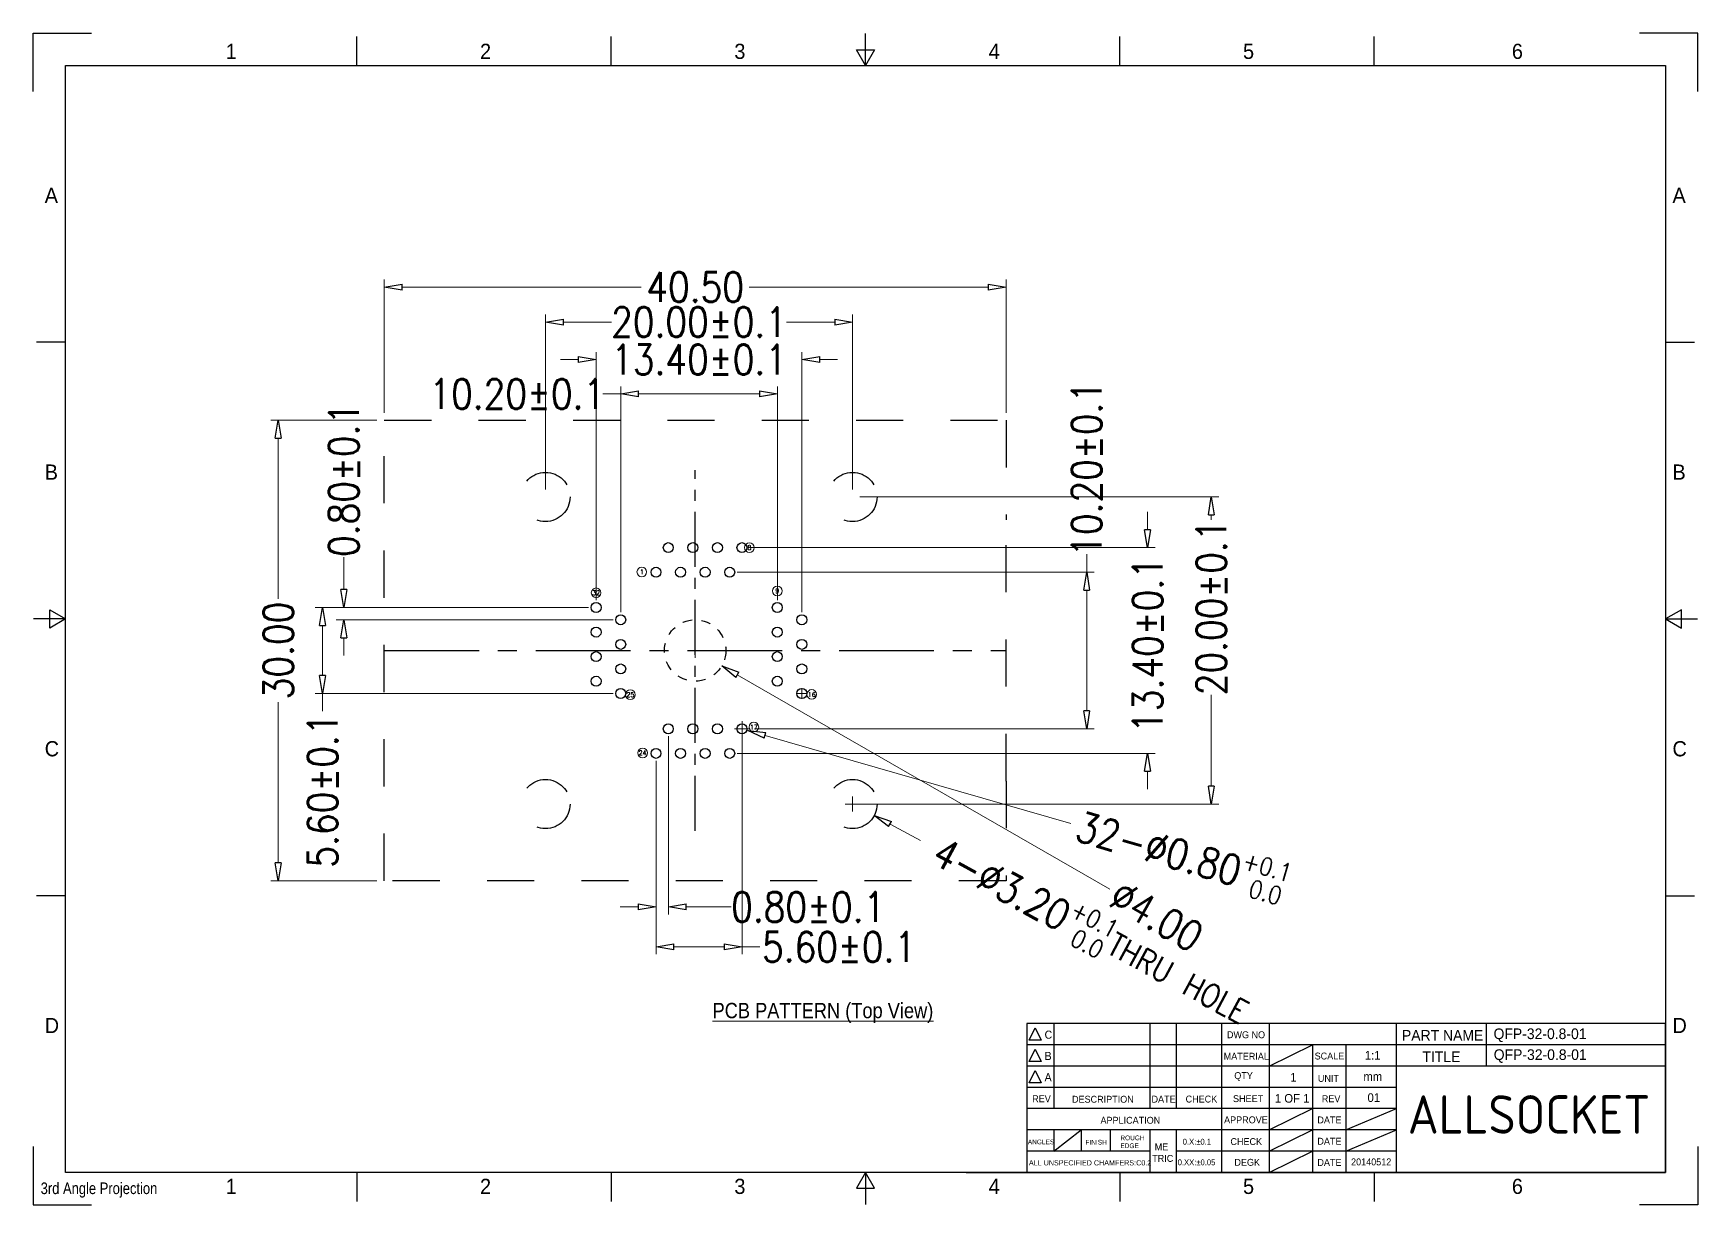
# Model space of a CAD drawing. Header units: millimetres. Extents: x 4095 to 4203, y 71 to 147.
import ezdxf
from ezdxf.enums import TextEntityAlignment as Align

# ---------------------------------------------------------------- set-up
doc = ezdxf.new("R2010")
doc.units = ezdxf.units.MM
doc.header["$LTSCALE"] = 30.734
doc.header["$PDMODE"] = 3
doc.header["$PDSIZE"] = 8
doc.linetypes.add('CENTER', pattern=[0.6, 0.375, -0.075, 0.075, -0.075])
doc.linetypes.add('DASHED', pattern=[0.2, 0.1, -0.1])
doc.layers.get('0').update_dxf_attribs({"linetype": 'CONTINUOUS'})
doc.layers.get('Defpoints').update_dxf_attribs({"linetype": 'CONTINUOUS'})
doc.layers.add('DIM', color=3, linetype='CONTINUOUS')
doc.layers.add('TuKuang', color=7, linetype='CONTINUOUS')
doc.layers.add('from', color=7, linetype='CONTINUOUS', lineweight=13)
doc.styles.add('1', font='romans.shx', dxfattribs={"height": 2.5})
doc.styles.add('1111', font='isocp.shx', dxfattribs={"bigfont": '@extfont2.shx'})
doc.styles.add('2', font='romans.shx', dxfattribs={"bigfont": 'bigfont.shx'})
doc.styles.add('GB', font='', dxfattribs={"height": 4})
doc.styles.get("Standard").update_dxf_attribs({"font": 'txt.shx', "width": 0.85, "bigfont": '@extfont2.shx'})
doc.styles.add('TXT', font='txt.shx', dxfattribs={"bigfont": 'gbcbig.shx'})
doc.styles.get('GB').set_extended_font_data('KaiTi_GB2312')
doc.dimstyles.get("Standard").update_dxf_attribs({"dimscale": 0.97, "dimtxt": 2, "dimasz": 1.2, "dimexe": 0.5, "dimexo": 0.5, "dimgap": 0.5, "dimtad": 0, "dimzin": 1, "dimdsep": 46, "dimtxsty": 'Standard', "dimblk": 'CLOSEDBLANK', "dimcen": 0.5, "dimclrd": 3, "dimclre": 3, "dimclrt": 4, "dimadec": 0, "dimazin": 0, "dimtp": 0.05, "dimtm": 0.05, "dimtfac": 1, "dimtofl": 0, "dimtmove": 0, "dimatfit": 3, "dimldrblk": 'CLOSEDBLANK', "dimfxl": 1, "dimtolj": 1, "dimtzin": 0, "dimlwd": 5, "dimlwe": 5, "dimarcsym": 0})

# ---------------------------------------------------------------- blocks, each defined once
blk = doc.blocks.new('_CLOSEDBLANK')
at = {"color": 0, "linetype": 'ByBlock'}
for p, q in [((-1, 0.167), (0, 0)), ((-1, 0.167), (-1, -0.167)), ((0, 0), (-1, -0.167))]:
    blk.add_line(p, q, dxfattribs=at)
blk = doc.blocks.new('*D2')
at = {"color": 3, "lineweight": 5, "ltscale": 0.8, "transparency": 16777216}
for p, q in [((4148.79, 117.12), (4172.16, 117.12)), ((4171.68, 115.96), (4171.68, 115.64)), ((4171.68, 98.29), (4171.68, 104.23)), ((4148.79, 97.12), (4172.16, 97.12))]:
    blk.add_line(p, q, dxfattribs=at)
at = {"layer": 'Defpoints', "color": 0, "ltscale": 0.8, "transparency": 16777216}
for p in [(4148.31, 117.12), (4148.31, 97.12), (4171.68, 97.12)]:
    blk.add_point(p, dxfattribs=at)
at = {"color": 3, "lineweight": 5, "ltscale": 0.8, "transparency": 16777216, "xscale": 1.164, "yscale": 1.164, "zscale": 1.164}
for p, rotation in [((4171.68, 117.12), 90), ((4171.68, 97.12), 270)]:
    blk.add_blockref('_CLOSEDBLANK', p, dxfattribs=dict(at, rotation=rotation))
at = {"color": 4, "ltscale": 0.8, "transparency": 16777216, "insert": (4171.68, 109.93), "char_height": 1.94, "attachment_point": 5, "rotation": 90}
blk.add_mtext('\\A1;20.00±0.1', dxfattribs=at)
blk = doc.blocks.new('*D3')
at = {"color": 3, "lineweight": 5, "ltscale": 0.8, "transparency": 16777216}
for p, q in [((4128.31, 117.61), (4128.31, 129)), ((4129.47, 128.51), (4132.6, 128.51)), ((4147.14, 128.51), (4144.01, 128.51)), ((4148.31, 117.61), (4148.31, 129))]:
    blk.add_line(p, q, dxfattribs=at)
at = {"layer": 'Defpoints', "color": 0, "ltscale": 0.8, "transparency": 16777216}
for p in [(4148.31, 128.51), (4128.31, 117.12), (4148.31, 117.12)]:
    blk.add_point(p, dxfattribs=at)
at = {"color": 3, "lineweight": 5, "ltscale": 0.8, "transparency": 16777216, "xscale": 1.164, "yscale": 1.164, "zscale": 1.164, "rotation": 180}
blk.add_blockref('_CLOSEDBLANK', (4128.31, 128.51), dxfattribs=at)
at = {"color": 3, "lineweight": 5, "ltscale": 0.8, "transparency": 16777216, "xscale": 1.164, "yscale": 1.164, "zscale": 1.164}
blk.add_blockref('_CLOSEDBLANK', (4148.31, 128.51), dxfattribs=at)
at = {"color": 4, "ltscale": 0.8, "transparency": 16777216, "insert": (4138.31, 128.51), "char_height": 1.94, "attachment_point": 5}
blk.add_mtext('\\A1;20.00±0.1', dxfattribs=at)
blk = doc.blocks.new('*D4')
at = {"color": 3, "lineweight": 5, "ltscale": 0.8, "transparency": 16777216}
for p, q in [((4133.21, 123.83), (4132.04, 123.83)), ((4133.21, 109.61), (4133.21, 124.32)), ((4142.24, 123.83), (4134.37, 123.83)), ((4143.41, 110.41), (4143.41, 124.32))]:
    blk.add_line(p, q, dxfattribs=at)
at = {"layer": 'Defpoints', "color": 0, "ltscale": 0.8, "transparency": 16777216}
for p in [(4133.21, 123.83), (4143.41, 109.92), (4133.21, 109.12)]:
    blk.add_point(p, dxfattribs=at)
at = {"color": 3, "lineweight": 5, "ltscale": 0.8, "transparency": 16777216, "xscale": 1.164, "yscale": 1.164, "zscale": 1.164, "rotation": 180}
blk.add_blockref('_CLOSEDBLANK', (4133.21, 123.83), dxfattribs=at)
at = {"color": 3, "lineweight": 5, "ltscale": 0.8, "transparency": 16777216, "xscale": 1.164, "yscale": 1.164, "zscale": 1.164}
blk.add_blockref('_CLOSEDBLANK', (4143.41, 123.83), dxfattribs=at)
at = {"color": 4, "ltscale": 0.8, "transparency": 16777216, "insert": (4126.47, 123.83), "char_height": 1.94, "attachment_point": 5}
blk.add_mtext('\\A1;10.20±0.1', dxfattribs=at)
blk = doc.blocks.new('*D5')
at = {"color": 3, "lineweight": 5, "ltscale": 0.8, "transparency": 16777216}
for p, q in [((4130.44, 126.07), (4129.28, 126.07)), ((4131.61, 110.41), (4131.61, 126.56)), ((4145.01, 109.61), (4145.01, 126.56)), ((4146.17, 126.07), (4147.34, 126.07))]:
    blk.add_line(p, q, dxfattribs=at)
at = {"layer": 'Defpoints', "color": 0, "ltscale": 0.8, "transparency": 16777216}
for p in [(4131.61, 126.07), (4131.61, 109.92), (4145.01, 109.12)]:
    blk.add_point(p, dxfattribs=at)
at = {"color": 3, "lineweight": 5, "ltscale": 0.8, "transparency": 16777216, "xscale": 1.164, "yscale": 1.164, "zscale": 1.164}
blk.add_blockref('_CLOSEDBLANK', (4131.61, 126.07), dxfattribs=at)
at = {"color": 3, "lineweight": 5, "ltscale": 0.8, "transparency": 16777216, "xscale": 1.164, "yscale": 1.164, "zscale": 1.164, "rotation": 180}
blk.add_blockref('_CLOSEDBLANK', (4145.01, 126.07), dxfattribs=at)
at = {"color": 4, "ltscale": 0.8, "transparency": 16777216, "insert": (4138.31, 126.07), "char_height": 1.94, "attachment_point": 5}
blk.add_mtext('\\A1;13.40±0.1', dxfattribs=at)
blk = doc.blocks.new('*D6')
at = {"color": 3, "lineweight": 5, "ltscale": 0.8, "transparency": 16777216}
for p, q in [((4163.56, 112.22), (4163.56, 113.39)), ((4140.79, 112.22), (4164.05, 112.22)), ((4163.56, 103.19), (4163.56, 111.06)), ((4141.92, 102.02), (4164.05, 102.02))]:
    blk.add_line(p, q, dxfattribs=at)
at = {"layer": 'Defpoints', "color": 0, "ltscale": 0.8, "transparency": 16777216}
for p in [(4140.31, 112.22), (4141.43, 102.02), (4163.56, 102.02)]:
    blk.add_point(p, dxfattribs=at)
at = {"color": 3, "lineweight": 5, "ltscale": 0.8, "transparency": 16777216, "xscale": 1.164, "yscale": 1.164, "zscale": 1.164}
for p, rotation in [((4163.56, 112.22), 90), ((4163.56, 102.02), 270)]:
    blk.add_blockref('_CLOSEDBLANK', p, dxfattribs=dict(at, rotation=rotation))
at = {"color": 4, "ltscale": 0.8, "transparency": 16777216, "insert": (4163.56, 118.95), "char_height": 1.94, "attachment_point": 5, "rotation": 90}
blk.add_mtext('\\A1;10.20±0.1', dxfattribs=at)
blk = doc.blocks.new('*D7')
at = {"color": 3, "lineweight": 5, "ltscale": 0.8, "transparency": 16777216}
for p, q in [((4167.53, 114.99), (4167.53, 116.15)), ((4141.59, 113.82), (4168.02, 113.82)), ((4140.79, 100.42), (4168.02, 100.42)), ((4167.53, 99.26), (4167.53, 98.09))]:
    blk.add_line(p, q, dxfattribs=at)
at = {"layer": 'Defpoints', "color": 0, "ltscale": 0.8, "transparency": 16777216}
for p in [(4141.11, 113.82), (4140.31, 100.42), (4167.53, 100.42)]:
    blk.add_point(p, dxfattribs=at)
at = {"color": 3, "lineweight": 5, "ltscale": 0.8, "transparency": 16777216, "xscale": 1.164, "yscale": 1.164, "zscale": 1.164}
for p, rotation in [((4167.53, 113.82), 270), ((4167.53, 100.42), 90)]:
    blk.add_blockref('_CLOSEDBLANK', p, dxfattribs=dict(at, rotation=rotation))
at = {"color": 4, "ltscale": 0.8, "transparency": 16777216, "insert": (4167.53, 107.48), "char_height": 1.94, "attachment_point": 5, "rotation": 90}
blk.add_mtext('\\A1;13.40±0.1', dxfattribs=at)
blk = doc.blocks.new('*D8')
at = {"color": 3, "lineweight": 5, "ltscale": 0.8, "transparency": 16777216}
for p, q in [((4136.31, 101.54), (4136.31, 89.93)), ((4135.51, 99.94), (4135.51, 89.93)), ((4134.34, 90.42), (4133.18, 90.42)), ((4137.47, 90.42), (4140.4, 90.42))]:
    blk.add_line(p, q, dxfattribs=at)
at = {"layer": 'Defpoints', "color": 0, "ltscale": 0.8, "transparency": 16777216}
for p in [(4136.31, 102.02), (4135.51, 100.42), (4136.31, 90.42)]:
    blk.add_point(p, dxfattribs=at)
at = {"color": 3, "lineweight": 5, "ltscale": 0.8, "transparency": 16777216, "xscale": 1.164, "yscale": 1.164, "zscale": 1.164}
blk.add_blockref('_CLOSEDBLANK', (4135.51, 90.42), dxfattribs=at)
at = {"color": 3, "lineweight": 5, "ltscale": 0.8, "transparency": 16777216, "xscale": 1.164, "yscale": 1.164, "zscale": 1.164, "rotation": 180}
blk.add_blockref('_CLOSEDBLANK', (4136.31, 90.42), dxfattribs=at)
at = {"color": 4, "ltscale": 0.8, "transparency": 16777216, "insert": (4145.42, 90.42), "char_height": 1.94, "attachment_point": 5}
blk.add_mtext('\\A1;0.80±0.1', dxfattribs=at)
blk = doc.blocks.new('*D9')
at = {"color": 3, "lineweight": 5, "ltscale": 0.8, "transparency": 16777216}
for p, q in [((4148.31, 96.64), (4148.31, 97.61)), ((4147.82, 97.12), (4148.79, 97.12)), ((4152.74, 94.75), (4150.75, 95.82))]:
    blk.add_line(p, q, dxfattribs=at)
at = {"layer": 'Defpoints', "color": 0, "ltscale": 0.8, "transparency": 16777216}
for p in [(4146.9, 97.88), (4149.72, 96.37)]:
    blk.add_point(p, dxfattribs=at)
at = {"color": 3, "lineweight": 5, "ltscale": 0.8, "transparency": 16777216, "xscale": 1.164, "yscale": 1.164, "zscale": 1.164, "rotation": 151.8793408945498}
blk.add_blockref('_CLOSEDBLANK', (4149.72, 96.37), dxfattribs=at)
at = {"color": 4, "ltscale": 0.8, "transparency": 16777216, "insert": (4163.85, 88.81), "char_height": 1.94, "attachment_point": 5, "rotation": 331.8793}
blk.add_mtext('\\A1;{\\Ftxt,@extfont2|c134;4-}∅3.20{\\H1.164000;\\S+0.1^  0.0;}{\\Ftxt,@extfont2|c134;\\H0.776x;THRU HOLE}', dxfattribs=at)
blk = doc.blocks.new('*D10')
at = {"color": 3, "lineweight": 5, "ltscale": 0.8, "transparency": 16777216}
for p, q in [((4140.62, 102.02), (4141.59, 102.02)), ((4141.11, 101.54), (4141.11, 102.51)), ((4162.53, 95.86), (4142.61, 101.59))]:
    blk.add_line(p, q, dxfattribs=at)
at = {"layer": 'Defpoints', "color": 0, "ltscale": 0.8, "transparency": 16777216}
for p in [(4140.72, 102.13), (4141.49, 101.91)]:
    blk.add_point(p, dxfattribs=at)
at = {"color": 3, "lineweight": 5, "ltscale": 0.8, "transparency": 16777216, "xscale": 1.164, "yscale": 1.164, "zscale": 1.164, "rotation": 163.9654226330772}
blk.add_blockref('_CLOSEDBLANK', (4141.49, 101.91), dxfattribs=at)
at = {"color": 4, "ltscale": 0.8, "transparency": 16777216, "insert": (4169.81, 93.77), "char_height": 1.94, "attachment_point": 5, "rotation": 343.9654}
blk.add_mtext('\\A1;{\\Ftxt,@extfont2|c134;32-}∅0.80{\\H1.164000;\\S+0.1^  0.0;}', dxfattribs=at)
blk = doc.blocks.new('*D12')
at = {"color": 3, "lineweight": 5, "transparency": 16777216}
for p, q in [((4117.81, 122.61), (4117.81, 131.28)), ((4158.31, 122.61), (4158.31, 131.28)), ((4118.97, 130.79), (4134.55, 130.79)), ((4157.14, 130.79), (4141.57, 130.79))]:
    blk.add_line(p, q, dxfattribs=at)
at = {"layer": 'Defpoints', "color": 0, "transparency": 16777216}
for p in [(4117.81, 130.79), (4117.81, 122.12), (4158.31, 122.12)]:
    blk.add_point(p, dxfattribs=at)
at = {"color": 3, "lineweight": 5, "transparency": 16777216, "xscale": 1.164, "yscale": 1.164, "zscale": 1.164, "rotation": 180}
blk.add_blockref('_CLOSEDBLANK', (4117.81, 130.79), dxfattribs=at)
at = {"color": 3, "lineweight": 5, "transparency": 16777216, "xscale": 1.164, "yscale": 1.164, "zscale": 1.164}
blk.add_blockref('_CLOSEDBLANK', (4158.31, 130.79), dxfattribs=at)
at = {"color": 4, "transparency": 16777216, "insert": (4138.06, 130.79), "char_height": 1.94, "attachment_point": 5}
blk.add_mtext('\\A1;40.50', dxfattribs=at)
blk = doc.blocks.new('*D13')
at = {"color": 3, "lineweight": 5, "transparency": 16777216}
for p, q in [((4117.32, 122.12), (4110.42, 122.12)), ((4110.9, 120.96), (4110.9, 110.49)), ((4110.9, 93.29), (4110.9, 103.75)), ((4117.32, 92.12), (4110.42, 92.12))]:
    blk.add_line(p, q, dxfattribs=at)
at = {"layer": 'Defpoints', "color": 0, "transparency": 16777216}
for p in [(4117.81, 122.12), (4110.9, 92.12), (4117.81, 92.12)]:
    blk.add_point(p, dxfattribs=at)
at = {"color": 3, "lineweight": 5, "transparency": 16777216, "xscale": 1.164, "yscale": 1.164, "zscale": 1.164}
for p, rotation in [((4110.9, 122.12), 90), ((4110.9, 92.12), 270)]:
    blk.add_blockref('_CLOSEDBLANK', p, dxfattribs=dict(at, rotation=rotation))
at = {"color": 4, "transparency": 16777216, "insert": (4110.9, 107.12), "char_height": 1.94, "attachment_point": 5, "rotation": 90}
blk.add_mtext('\\A1;30.00', dxfattribs=at)
blk = doc.blocks.new('*D14')
at = {"color": 3, "lineweight": 5, "ltscale": 0.8, "transparency": 16777216}
for p, q in [((4141.11, 101.54), (4141.11, 87.34)), ((4135.51, 99.94), (4135.51, 87.34)), ((4136.67, 87.82), (4139.94, 87.82)), ((4141.11, 87.82), (4142.27, 87.82))]:
    blk.add_line(p, q, dxfattribs=at)
at = {"layer": 'Defpoints', "color": 0, "ltscale": 0.8, "transparency": 16777216}
for p in [(4141.11, 102.02), (4135.51, 100.42), (4141.11, 87.82)]:
    blk.add_point(p, dxfattribs=at)
at = {"color": 3, "lineweight": 5, "ltscale": 0.8, "transparency": 16777216, "xscale": 1.164, "yscale": 1.164, "zscale": 1.164, "rotation": 180}
blk.add_blockref('_CLOSEDBLANK', (4135.51, 87.82), dxfattribs=at)
at = {"color": 3, "lineweight": 5, "ltscale": 0.8, "transparency": 16777216, "xscale": 1.164, "yscale": 1.164, "zscale": 1.164}
blk.add_blockref('_CLOSEDBLANK', (4141.11, 87.82), dxfattribs=at)
at = {"color": 4, "ltscale": 0.8, "transparency": 16777216, "insert": (4147.43, 87.82), "char_height": 1.94, "attachment_point": 5}
blk.add_mtext('\\A1;5.60±0.1', dxfattribs=at)
blk = doc.blocks.new('*D15')
at = {"color": 3, "lineweight": 5, "ltscale": 0.8, "transparency": 16777216}
for p, q in [((4131.12, 109.92), (4113.31, 109.92)), ((4113.79, 108.76), (4113.79, 105.49)), ((4132.72, 104.32), (4113.31, 104.32)), ((4113.79, 104.32), (4113.79, 103.16))]:
    blk.add_line(p, q, dxfattribs=at)
at = {"layer": 'Defpoints', "color": 0, "ltscale": 0.8, "transparency": 16777216}
for p in [(4131.61, 109.92), (4113.79, 104.32), (4133.21, 104.32)]:
    blk.add_point(p, dxfattribs=at)
at = {"color": 3, "lineweight": 5, "ltscale": 0.8, "transparency": 16777216, "xscale": 1.164, "yscale": 1.164, "zscale": 1.164}
for p, rotation in [((4113.79, 109.92), 90), ((4113.79, 104.32), 270)]:
    blk.add_blockref('_CLOSEDBLANK', p, dxfattribs=dict(at, rotation=rotation))
at = {"color": 4, "ltscale": 0.8, "transparency": 16777216, "insert": (4113.79, 98), "char_height": 1.94, "attachment_point": 5, "rotation": 90}
blk.add_mtext('\\A1;5.60±0.1', dxfattribs=at)
blk = doc.blocks.new('*D11')
at = {"color": 3, "lineweight": 5, "ltscale": 0.8, "transparency": 16777216}
for p, q in [((4115.17, 111.09), (4115.17, 113.21)), ((4131.12, 109.92), (4114.68, 109.92)), ((4132.72, 109.12), (4114.68, 109.12)), ((4115.17, 107.96), (4115.17, 106.79))]:
    blk.add_line(p, q, dxfattribs=at)
at = {"layer": 'Defpoints', "color": 0, "ltscale": 0.8, "transparency": 16777216}
for p in [(4131.61, 109.92), (4115.17, 109.12), (4133.21, 109.12)]:
    blk.add_point(p, dxfattribs=at)
at = {"color": 3, "lineweight": 5, "ltscale": 0.8, "transparency": 16777216, "xscale": 1.164, "yscale": 1.164, "zscale": 1.164}
for p, rotation in [((4115.17, 109.92), 270), ((4115.17, 109.12), 90)]:
    blk.add_blockref('_CLOSEDBLANK', p, dxfattribs=dict(at, rotation=rotation))
at = {"color": 4, "ltscale": 0.8, "transparency": 16777216, "insert": (4115.17, 118.23), "char_height": 1.94, "attachment_point": 5, "rotation": 90}
blk.add_mtext('\\A1;0.80±0.1', dxfattribs=at)
blk = doc.blocks.new('asdf456')
at = {"color": 8}
for p, q in [((1449.22, 152.96), (1448.09, 154.93)), ((1448.09, 154.93), (1450.34, 154.93)), ((1450.34, 154.93), (1449.22, 152.96)), ((1348.08, 83.25), (1348.08, 85.49)), ((1348.08, 85.49), (1350.05, 84.37)), ((1550.36, 85.49), (1548.39, 84.37)), ((1550.36, 83.25), (1550.36, 85.49)), ((1350.05, 84.37), (1348.08, 83.25)), ((1548.39, 84.37), (1550.36, 83.25)), ((1449.22, 15.77), (1448.09, 13.81)), ((1450.34, 13.81), (1449.22, 15.77)), ((1448.09, 13.81), (1450.34, 13.81))]:
    blk.add_line(p, q, dxfattribs=at)
at = {"layer": 'TuKuang', "color": 8}
for p, q in [((1449.22, 152.96), (1449.22, 156.94)), ((1386.16, 152.96), (1386.16, 156.57)), ((1417.69, 152.96), (1417.69, 156.57)), ((1480.75, 152.96), (1480.75, 156.57)), ((1512.28, 152.96), (1512.28, 156.57)), ((1350.05, 15.77), (1350.05, 152.96)), ((1350.05, 152.96), (1548.39, 152.96)), ((1548.39, 152.96), (1548.39, 15.77)), ((1350.05, 118.67), (1346.44, 118.67)), ((1548.39, 118.67), (1552, 118.67)), ((1350.05, 84.37), (1346.07, 84.37)), ((1548.39, 84.37), (1552.36, 84.37)), ((1350.05, 50.07), (1346.44, 50.07)), ((1548.39, 50.07), (1552, 50.07)), ((1548.39, 15.77), (1350.05, 15.77)), ((1386.16, 15.77), (1386.16, 12.16)), ((1417.69, 15.77), (1417.69, 12.16)), ((1449.22, 15.77), (1449.22, 11.8)), ((1480.75, 15.77), (1480.75, 12.16)), ((1512.28, 15.77), (1512.28, 12.16))]:
    blk.add_line(p, q, dxfattribs=at)
for points in [[(1346.05, 149.74), (1346.05, 156.96), (1353.27, 156.96)], [(1552.39, 149.74), (1552.39, 156.96), (1545.17, 156.96)], [(1346.05, 18.99), (1346.05, 11.77), (1353.27, 11.77)], [(1552.39, 18.99), (1552.39, 11.77), (1545.17, 11.77)]]:
    blk.add_lwpolyline(points, dxfattribs=at)
at = {"color": 8, "char_height": 1.8844, "attachment_point": 1, "style": '1'}
for s, insert, width in [('{\\f@Gulim|b0|i0|c0|p34;1}', (1369.9, 155.67), 8.3008), ('{\\f@Gulim|b0|i0|c134|p34;2}', (1401.43, 155.67), 8.3008), ('{\\f@Gulim|b0|i0|c134|p34;3}', (1432.96, 155.67), 8.3008), ('{\\f@Gulim|b0|i0|c134|p34;4}', (1464.49, 155.67), 8.3008), ('{\\f@Gulim|b0|i0|c134|p34;5}', (1496.02, 155.67), 8.3008), ('{\\f@Gulim|b0|i0|c134|p34;6}', (1529.35, 155.67), 8.3008), ('{\\f@Gulim|b0|i0|c134|p34;A}', (1347.46, 137.82), 9.0416), ('{\\f@Gulim|b0|i0|c134|p34;A}', (1549.26, 137.82), 9.0416), ('{\\f@Gulim|b0|i0|c134|p34;B}', (1347.46, 103.52), 9.0416), ('{\\f@Gulim|b0|i0|c134|p34;B}', (1549.26, 103.52), 9.0416), ('{\\f@Gulim|b0|i0|c134|p34;C}', (1347.46, 69.23), 9.0416), ('{\\f@Gulim|b0|i0|c134|p34;C}', (1549.26, 69.23), 9.0416), ('{\\f@Gulim|b0|i0|c134|p34;D}', (1347.46, 34.93), 9.0416), ('{\\f@Gulim|b0|i0|c134|p34;D}', (1549.26, 34.93), 9.0416), ('{\\f@Gulim|b0|i0|c0|p34;1}', (1369.9, 14.99), 8.3008), ('{\\f@Gulim|b0|i0|c134|p34;2}', (1401.43, 14.99), 8.3008), ('{\\f@Gulim|b0|i0|c134|p34;3}', (1432.96, 14.99), 8.3008), ('{\\f@Gulim|b0|i0|c134|p34;4}', (1464.49, 14.99), 8.3008), ('{\\f@Gulim|b0|i0|c134|p34;5}', (1496.02, 14.99), 8.3008), ('{\\f@Gulim|b0|i0|c134|p34;6}', (1529.35, 14.99), 8.3008)]:
    blk.add_mtext(s, dxfattribs=dict(at, insert=insert, width=width))
at = {"layer": 'TuKuang', "color": 8, "lineweight": 9, "insert": (1346.96, 14.53), "char_height": 1.4441, "width": 18.5479, "attachment_point": 1}
blk.add_mtext('{\\f@Gulim|b0|i0|c0|p34;\\C8;3rd Angle Projection}', dxfattribs=at)
blk = doc.blocks.new('*D16')
at = {"color": 3, "lineweight": 5, "transparency": 16777216}
for p, q in [((4138.06, 106.64), (4138.06, 107.61)), ((4137.57, 107.12), (4138.54, 107.12)), ((4165.07, 91.58), (4140.8, 105.54))]:
    blk.add_line(p, q, dxfattribs=at)
at = {"layer": 'Defpoints', "color": 0, "transparency": 16777216}
for p in [(4136.32, 108.12), (4139.79, 106.12)]:
    blk.add_point(p, dxfattribs=at)
at = {"color": 3, "lineweight": 5, "transparency": 16777216, "xscale": 1.164, "yscale": 1.164, "zscale": 1.164, "rotation": 150.0877531591334}
blk.add_blockref('_CLOSEDBLANK', (4139.79, 106.12), dxfattribs=at)
at = {"color": 4, "transparency": 16777216, "insert": (4168.11, 89.83), "char_height": 1.94, "attachment_point": 5, "rotation": 330.0878}
blk.add_mtext('\\A1;∅4.00', dxfattribs=at)

msp = doc.modelspace()

# ---------------------------------------------------------------- linework, layer by layer
at = {"color": 7, "linetype": 'DASHED'}
for p, q in [((4117.807, 122.121), (4158.307, 122.121)), ((4117.807, 92.121), (4117.807, 122.121)), ((4158.307, 122.121), (4158.307, 115.621)), ((4158.307, 98.621), (4158.307, 115.621)), ((4158.307, 98.621), (4158.307, 92.121)), ((4158.307, 92.121), (4117.807, 92.121))]:
    msp.add_line(p, q, dxfattribs=at)
at = {"color": 1, "linetype": 'CENTER', "ltscale": 0.310744}
msp.add_line((4138.057, 95.371), (4138.057, 118.871), dxfattribs=at)
at = {"color": 1, "linetype": 'CENTER', "ltscale": 0.535537}
msp.add_line((4117.807, 107.121), (4158.307, 107.121), dxfattribs=at)
at = {"color": 3, "lineweight": 5}
for p, q in [((4144.66, 104.321), (4145.355, 104.321)), ((4145.007, 103.974), (4145.007, 104.669)), ((4147.96, 97.121), (4148.655, 97.121)), ((4148.307, 96.774), (4148.307, 97.469))]:
    msp.add_line(p, q, dxfattribs=at)
at = {"color": 8, "lineweight": 25, "ltscale": 10}
for p, q in [((4159.807, 81.748), (4160.206, 82.547)), ((4160.206, 82.547), (4160.605, 81.748)), ((4159.807, 80.364), (4160.206, 81.162)), ((4160.206, 81.162), (4160.605, 80.364)), ((4159.807, 78.974), (4160.206, 79.772)), ((4160.206, 79.772), (4160.605, 78.974))]:
    msp.add_line(p, q, dxfattribs=at)
at = {"color": 8}
for p, q in [((4161.419, 82.822), (4161.419, 77.284)), ((4167.685, 82.822), (4167.685, 77.284)), ((4169.383, 82.822), (4169.383, 77.284)), ((4172.335, 82.822), (4172.335, 73.131)), ((4175.456, 82.822), (4175.456, 73.131)), ((4183.745, 73.131), (4183.745, 82.822)), ((4189.579, 82.822), (4189.579, 80.053)), ((4201.261, 81.438), (4159.656, 81.438)), ((4175.456, 80.053), (4178.279, 81.438)), ((4178.279, 81.438), (4178.279, 73.131)), ((4180.444, 81.438), (4180.444, 73.131)), ((4172.335, 80.053), (4159.656, 80.053)), ((4201.261, 80.053), (4172.335, 80.053)), ((4183.745, 78.669), (4159.656, 78.669)), ((4183.745, 77.284), (4159.656, 77.284)), ((4175.456, 75.9), (4178.279, 77.284)), ((4180.444, 75.9), (4183.745, 77.284)), ((4183.745, 75.9), (4159.656, 75.9)), ((4161.419, 75.9), (4161.419, 74.516)), ((4161.419, 74.516), (4163.194, 75.9)), ((4163.194, 75.9), (4163.194, 74.516)), ((4165.101, 75.9), (4165.101, 74.516)), ((4167.685, 75.9), (4167.685, 73.131)), ((4169.383, 75.9), (4169.383, 73.131)), ((4175.456, 74.516), (4178.279, 75.9)), ((4180.444, 74.516), (4183.745, 75.9)), ((4167.685, 74.516), (4159.656, 74.516)), ((4183.745, 74.516), (4169.383, 74.516)), ((4175.456, 73.131), (4178.279, 74.516))]:
    msp.add_line(p, q, dxfattribs=at)
msp.add_lwpolyline([(4201.261, 73.131), (4201.261, 82.822), (4159.656, 82.822), (4159.656, 73.131)], close=True, dxfattribs=at)
at = {"color": 8, "lineweight": 25, "ltscale": 10}
for points in [[(4160.605, 81.748), (4159.807, 81.748)], [(4160.605, 80.364), (4159.807, 80.364)], [(4160.605, 78.974), (4159.807, 78.974)]]:
    msp.add_lwpolyline(points, dxfattribs=at)
at = {"color": 7, "linetype": 'DASHED'}
for centre in [(4128.307, 117.121), (4148.307, 117.121), (4128.307, 97.121), (4148.307, 97.121)]:
    msp.add_circle(centre, 1.6, dxfattribs=at)
at = {"color": 0}
for centre in [(4136.307, 113.821), (4137.907, 113.821), (4139.507, 113.821), (4141.107, 113.821), (4135.507, 112.221), (4137.107, 112.221), (4138.707, 112.221), (4140.307, 112.221), (4131.607, 109.921), (4143.407, 109.921), (4131.607, 108.321), (4133.207, 109.121), (4143.407, 108.321), (4145.007, 109.121), (4133.207, 107.521), (4145.007, 107.521), (4131.607, 106.721), (4143.407, 106.721), (4131.607, 105.121), (4133.207, 105.921), (4143.407, 105.121), (4145.007, 105.921), (4133.207, 104.321), (4145.007, 104.321), (4136.307, 102.021), (4137.907, 102.021), (4139.507, 102.021), (4141.107, 102.021), (4135.507, 100.421), (4137.107, 100.421), (4138.707, 100.421), (4140.307, 100.421)]:
    msp.add_circle(centre, 0.325, dxfattribs=at)
at = {"color": 7, "linetype": 'DASHED', "ltscale": 0.2}
msp.add_circle((4138.057, 107.121), 2, dxfattribs=at)
at = {"layer": 'from', "color": 4}
for centre in [(4141.592, 113.821), (4134.582, 112.239), (4131.607, 110.877), (4143.407, 111), (4133.835, 104.242), (4145.653, 104.26), (4141.88, 102.136), (4134.635, 100.451)]:
    msp.add_circle(centre, 0.315, dxfattribs=at)
at = {"layer": 'TuKuang', "color": 8}
msp.add_lwpolyline([(4155.702, 73.131), (4200.531, 73.131)], dxfattribs=at)

# ---------------------------------------------------------------- block references
at = {"xscale": 0.5254292448078104, "yscale": 0.5254292448078104, "zscale": 0.5254292448078104}
msp.add_blockref('asdf456', (3387.692, 64.843), dxfattribs=at)

# ---------------------------------------------------------------- texts
at = {"lineweight": 9, "insert": (4139.19, 84.174), "char_height": 1, "attachment_point": 1}
msp.add_mtext('{\\fArial|b0|i0|c0|p34;\\LPCB PATTERN (Top View)}', dxfattribs=at)
at = {"color": 8, "lineweight": 25, "ltscale": 10, "char_height": 0.52704, "width": 0.67975, "attachment_point": 1, "style": '2'}
for s, insert in [('{\\f@Gulim|b0|i0|c134|p34;C}', (4160.818, 82.366)), ('{\\f@Gulim|b0|i0|c134|p34;B}', (4160.818, 80.981)), ('{\\f@Gulim|b0|i0|c134|p34;A}', (4160.818, 79.597))]:
    msp.add_mtext(s, dxfattribs=dict(at, insert=insert))
at = {"color": 0, "insert": (4184.475, 78.157), "char_height": 2.5, "attachment_point": 1, "style": '1111'}
msp.add_mtext_dynamic_manual_height_columns('{\\Fisocp,@extfont2|c134;ALLSOCKET}', width=15.82874, gutter_width=15, heights=[0], dxfattribs=at)
at = {"layer": 'DIM', "color": 8, "linetype": 'ByBlock', "lineweight": 25, "attachment_point": 7, "style": 'GB'}
for s, insert, char_height, width in [('{\\f@Gulim|b0|i0|c134|p34;PART NAME}', (4184.099, 81.713), 0.6941, 5.5816), ('{\\f@Gulim|b0|i0|c134|p34;QFP-32-0.8-01}', (4190.064, 81.623), 0.6941, 3.09204), ('{\\f@Gulim|b0|i0|c134|p34;DWG NO}', (4172.698, 81.865), 0.44978, 3.75833), ('{\\f@Gulim|b0|i0|c134|p34;MATERIAL}', (4172.487, 80.471), 0.44978, 1.57631), ('{\\f@Gulim|b0|i0|c134|p34;SCALE}', (4178.41, 80.481), 0.44978, 1.57631), ('{\\f@Gulim|b0|i0|c134|p34;1:1}', (4181.68, 80.481), 0.56222, 1.35504), ('{\\f@Gulim|b0|i0|c134|p34;TITLE}', (4185.432, 80.32), 0.6941, 3.09204), ('{\\f@Gulim|b0|i0|c134|p34;QFP-32-0.8-01}', (4190.076, 80.264), 0.6941, 3.09204), ('{\\f@Gulim|b0|i0|c134|p34;  QTY}', (4172.848, 79.089), 0.44978, 1.57631), ('{\\f@Gulim|b0|i0|c134|p34;1}', (4176.825, 79.051), 0.56222, 0.98137), ('{\\f@Gulim|b0|i0|c134|p34;UNIT}', (4178.622, 79.023), 0.44978, 1.57631), ('{\\f@Gulim|b0|i0|c134|p34;mm}', (4181.585, 79.096), 0.56222, 1.35504), ('{\\f@Gulim|b0|i0|c134|p34;REV}', (4160.011, 77.702), 0.44978, 1.57631), ('{\\f@Gulim|b0|i0|c134|p34;DESCRIPTION}', (4162.606, 77.665), 0.44978, 1.57631), ('{\\f@Gulim|b0|i0|c134|p34;DATE}', (4167.785, 77.679), 0.44978, 1.57631), ('{\\f@Gulim|b0|i0|c134|p34;CHECK}', (4170.005, 77.679), 0.44978, 1.57631), ('{\\f@Gulim|b0|i0|c134|p34;SHEET}', (4173.094, 77.704), 0.44978, 1.57631), ('{\\f@Gulim|b0|i0|c134|p34;1 OF 1}', (4175.821, 77.666), 0.56222, 2.63775), ('{\\f@Gulim|b0|i0|c134|p34;REV}', (4178.877, 77.702), 0.44978, 1.57631), ('{\\f@Gulim|b0|i0|c134|p34;01}', (4181.853, 77.712), 0.56222, 1.35504), ('{\\f@Gulim|b0|i0|c134|p34;APPLICATION}', (4164.461, 76.296), 0.44978, 1.57631), ('{\\f@Gulim|b0|i0|c134|p34;APPROVE}', (4172.512, 76.324), 0.44978, 1.57631), ('{\\f@Gulim|b0|i0|c134|p34;DATE}', (4178.589, 76.324), 0.44978, 1.57631), ('{\\f@Gulim|b0|i0|c134|p34;ROUGH \\PEDGE}', (4165.755, 74.71), 0.30765, 1.24365), ('{\\f@Gulim|b0|i0|c134|p34; ME\\PTRIC}', (4167.829, 73.815), 0.44978, 1.57631), ('{\\f@Gulim|b0|i0|c134|p34;0.X:%%P0.1}', (4169.816, 74.935), 0.3795, 2.55448), ('{\\f@Gulim|b0|i0|c134|p34;CHECK}', (4172.926, 74.91), 0.44978, 1.57631), ('{\\f@Gulim|b0|i0|c134|p34;DATE}', (4178.589, 74.939), 0.44978, 1.57631), ('{\\f@Gulim|b0|i0|c134|p34;0.XX:%%P0.05}', (4169.489, 73.594), 0.3795, 2.84741), ('{\\f@Gulim|b0|i0|c134|p34;DEGK}', (4173.184, 73.558), 0.44978, 1.57631), ('{\\f@Gulim|b0|i0|c134|p34;DATE}', (4178.589, 73.555), 0.44978, 1.57631), ('{\\f@Gulim|b0|i0|c134|p34;20140512}', (4180.784, 73.585), 0.44978, 1.30504)]:
    msp.add_mtext(s, dxfattribs=dict(at, insert=insert, char_height=char_height, width=width))
at = {"layer": 'DIM', "color": 8, "linetype": 'ByBlock', "lineweight": 9, "attachment_point": 7, "style": 'GB'}
for s, insert, char_height, width in [('{\\f@Gulim|b0|i0|c134|p34;ANGLES}', (4159.727, 74.959), 0.30765, 1.66759), ('{\\f@Gulim|b0|i0|c134|p34;FINISH}', (4163.48, 74.941), 0.30765, 1.43887), ('{\\f@Gulim|b0|i0|c134|p34;\\C8;ALL UNSPECIFIED CHAMFERS:C0.2}', (4159.797, 73.583), 0.33841, 8.0271)]:
    msp.add_mtext(s, dxfattribs=dict(at, insert=insert, char_height=char_height, width=width))
at = {"layer": 'from', "color": 6, "style": 'TXT'}
for s, p in [('8', (4141.592, 113.821)), ('1', (4134.582, 112.239)), ('32', (4131.607, 110.877)), ('9', (4143.407, 111)), ('25', (4133.835, 104.242)), ('16', (4145.653, 104.26)), ('17', (4141.88, 102.136)), ('24', (4134.635, 100.451))]:
    msp.add_text(s, height=0.3, dxfattribs=at).set_placement(p, align=Align.MIDDLE)

# ---------------------------------------------------------------- dimensions: what is measured, and where the dimension line sits
at = {"color": 0}
dim = msp.add_linear_dim(base=(4117.807, 130.793), p1=(4158.307, 122.121), p2=(4117.807, 122.121), dimstyle='Standard', dxfattribs=at)
dim.commit()
dim.dimension.update_dxf_attribs({"geometry": '*D12', "text_midpoint": (4138.057, 130.793)})
at = {"ltscale": 0.8}
for base, p1, p2, picture, middle in [((4148.307, 128.513), (4128.307, 117.121), (4148.307, 117.121), '*D3', (4138.307, 128.513)), ((4131.607, 126.074), (4145.007, 109.121), (4131.607, 109.921), '*D5', (4138.307, 126.074)), ((4133.207, 123.833), (4143.407, 109.921), (4133.207, 109.121), '*D4', (4126.474, 123.833)), ((4141.107, 87.824), (4135.507, 100.421), (4141.107, 102.021), '*D14', (4147.429, 87.824))]:
    dim = msp.add_linear_dim(base=base, p1=p1, p2=p2, dimstyle='Standard', override={"dimtol": 1, "dimtp": 0.1, "dimtm": 0.1, "dimtdec": 1}, dxfattribs=at)
    dim.commit()
    dim.dimension.update_dxf_attribs({"geometry": picture, "text_midpoint": middle})
for base, p1, p2, picture, middle in [((4163.562, 102.021), (4140.307, 112.221), (4141.432, 102.021), '*D6', (4163.562, 118.955)), ((4115.168, 109.121), (4131.607, 109.921), (4133.207, 109.121), '*D11', (4115.168, 118.231)), ((4171.679, 97.121), (4148.307, 117.121), (4148.307, 97.121), '*D2', (4171.679, 109.933)), ((4167.533, 100.421), (4141.107, 113.821), (4140.307, 100.421), '*D7', (4167.533, 107.483))]:
    dim = msp.add_linear_dim(base=base, p1=p1, p2=p2, angle=90, dimstyle='Standard', override={"dimtol": 1, "dimtp": 0.1, "dimtm": 0.1, "dimtdec": 1}, dxfattribs=at)
    dim.commit()
    dim.dimension.update_dxf_attribs({"geometry": picture, "text_midpoint": middle, "dimtype": 128})
at = {"color": 0}
dim = msp.add_linear_dim(base=(4110.902, 92.121), p1=(4117.807, 122.121), p2=(4117.807, 92.121), angle=90, dimstyle='Standard', dxfattribs=at)
dim.commit()
dim.dimension.update_dxf_attribs({"geometry": '*D13', "text_midpoint": (4110.902, 107.121)})
at = {"ltscale": 0.8}
dim = msp.add_linear_dim(base=(4113.794, 104.321), p1=(4131.607, 109.921), p2=(4133.207, 104.321), angle=90, dimstyle='Standard', override={"dimtol": 1, "dimtp": 0.1, "dimtm": 0.1, "dimtdec": 1}, dxfattribs=at)
dim.commit()
dim.dimension.update_dxf_attribs({"geometry": '*D15', "text_midpoint": (4113.794, 98)})
at = {"color": 0}
dim = msp.add_diameter_dim_2p(p1=(4136.324, 108.119), p2=(4139.791, 106.124), dimstyle='Standard', dxfattribs=at)
dim.commit()
dim.dimension.update_dxf_attribs({"geometry": '*D16', "text_midpoint": (4168.114, 89.83), "dimtype": 131})
at = {"ltscale": 0.8}
dim = msp.add_linear_dim(base=(4136.307, 90.415), p1=(4135.507, 100.421), p2=(4136.307, 102.021), dimstyle='Standard', override={"dimtol": 1, "dimtp": 0.1, "dimtm": 0.1, "dimtdec": 1}, dxfattribs=at)
dim.commit()
dim.dimension.update_dxf_attribs({"geometry": '*D8', "text_midpoint": (4145.422, 90.415), "dimtype": 128})
for p1, p2, text, picture, middle in [((4140.723, 102.132), (4141.492, 101.911), '{\\Ftxt,@extfont2|c134;32-}<>', '*D10', (4169.81, 93.772)), ((4146.896, 97.876), (4149.718, 96.367), '{\\Ftxt,@extfont2|c134;4-}<>{\\Ftxt,@extfont2|c134;\\H0.776x;THRU HOLE}', '*D9', (4163.854, 88.813))]:
    dim = msp.add_diameter_dim_2p(p1=p1, p2=p2, text=text, dimstyle='Standard', override={"dimtol": 1, "dimtp": 0.1, "dimtm": 0, "dimtfac": 0.6, "dimtdec": 1}, dxfattribs=at)
    dim.commit()
    dim.dimension.update_dxf_attribs({"geometry": picture, "text_midpoint": middle, "dimtype": 131})

doc.saveas('drawing.dxf')
